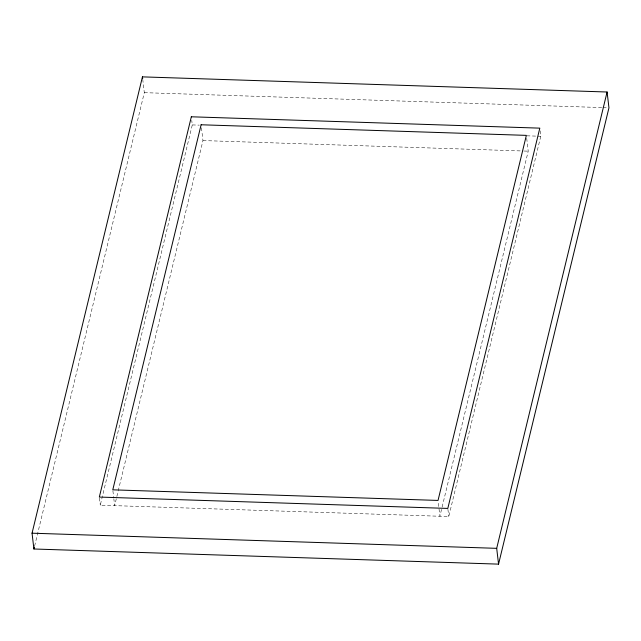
<?xml version="1.0" encoding="UTF-8"?>
<svg xmlns="http://www.w3.org/2000/svg" width="641" height="641" viewBox="0 0 641 641"><rect width="100%" height="100%" fill="white"/><g stroke="black" fill="none" stroke-linecap="round" stroke-linejoin="round"><path stroke-width="0.48" stroke-dasharray="3.21 2.4" d="M34.614 546.068L144.305 92.665L142.799 79.829M540.131 130.852L540.764 136.269L448.772 516.542L100.284 505.18L192.284 124.915L191.755 120.404M201.45 127.735L202.965 140.571L114.643 505.629L113.834 498.714M526.702 138.336L528.216 151.164L439.894 516.229L438.156 501.414M144.305 92.665L601.955 107.576M602.957 107.608L606.955 107.744M192.284 124.915L199.271 125.139M526.79 135.812L540.764 136.269M202.965 140.571L523.208 151.004M524.21 151.036L528.216 151.164M447.915 509.315L448.772 516.542M112.904 490.822L113.713 497.728M99.435 497.961L100.284 505.18"/><path stroke-width="0.96" d="M32.05 533.192L142.446 76.872L607.091 92.008L608.95 107.808L498.554 564.128L33.909 548.992L32.05 533.192L496.695 548.335L607.091 92.008M33.909 548.992L34.382 547.045M496.695 548.335L498.554 564.128M142.446 76.872L142.679 78.843M191.33 116.79L99.331 497.063L447.811 508.417L539.81 128.144L191.33 116.79M201.106 124.771L112.784 489.836L438.035 500.429L526.357 135.371L201.106 124.771"/></g></svg>
